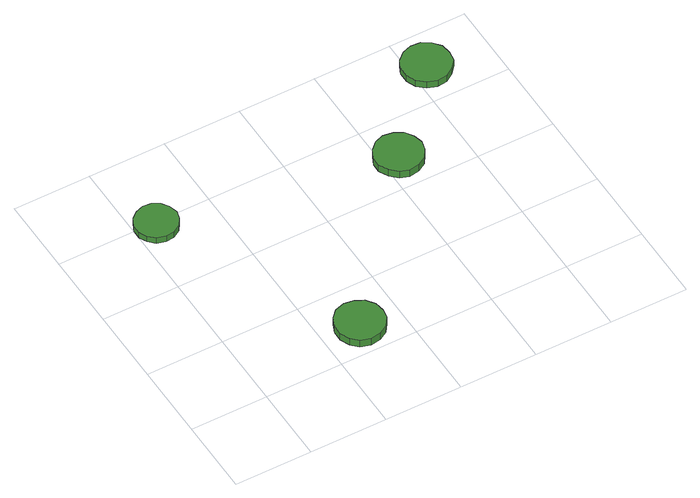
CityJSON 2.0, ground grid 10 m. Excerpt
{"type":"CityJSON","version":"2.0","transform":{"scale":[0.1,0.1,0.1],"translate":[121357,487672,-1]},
"CityObjects":{
"tree1":{"type":"SolitaryVegetationObject","attributes":{"function":"something"},"geometry":[{"type":"MultiSurface","lod":"1","boundaries":[[[0,1,2,3,4,5,6,7,8,9,10,11,12,13,14]],[[15,16,17,18,19,20,21,22,23,24,25,26,27,28,29]],[[0,29,28,1]],[[1,28,27,2]],[[2,27,26,3]],[[3,26,25,4]],[[4,25,24,5]],[[5,24,23,6]],[[6,23,22,7]],[[7,22,21,8]],[[8,21,20,9]],[[9,20,19,10]],[[10,19,18,11]],[[11,18,17,12]],[[12,17,16,13]],[[13,16,15,14]],[[14,15,29,0]]]}]},
"tree2":{"type":"SolitaryVegetationObject","attributes":{"function":"something"},"geometry":[{"type":"MultiSurface","lod":"1","boundaries":[[[30,31,32,33,34,35,36,37,38,39,40,41,42,43,44]],[[45,46,47,48,49,50,51,52,53,54,55,56,57,58,59]],[[30,59,58,31]],[[31,58,57,32]],[[32,57,56,33]],[[33,56,55,34]],[[34,55,54,35]],[[35,54,53,36]],[[36,53,52,37]],[[37,52,51,38]],[[38,51,50,39]],[[39,50,49,40]],[[40,49,48,41]],[[41,48,47,42]],[[42,47,46,43]],[[43,46,45,44]],[[44,45,59,30]]]}]},
"tree3":{"type":"SolitaryVegetationObject","attributes":{"function":"something"},"geometry":[{"type":"MultiSurface","lod":"1","boundaries":[[[60,61,62,63,64,65,66,67,68,69,70,71,72,73,74]],[[75,76,77,78,79,80,81,82,83,84,85,86,87,88,89]],[[60,89,88,61]],[[61,88,87,62]],[[62,87,86,63]],[[63,86,85,64]],[[64,85,84,65]],[[65,84,83,66]],[[66,83,82,67]],[[67,82,81,68]],[[68,81,80,69]],[[69,80,79,70]],[[70,79,78,71]],[[71,78,77,72]],[[72,77,76,73]],[[73,76,75,74]],[[74,75,89,60]]]}]},
"tree4":{"type":"SolitaryVegetationObject","attributes":{"function":"something"},"geometry":[{"type":"MultiSurface","lod":"1","boundaries":[[[90,91,92,93,94,95,96,97,98,99,100,101,102,103,104]],[[105,106,107,108,109,110,111,112,113,114,115,116,117,118,119]],[[90,119,118,91]],[[91,118,117,92]],[[92,117,116,93]],[[93,116,115,94]],[[94,115,114,95]],[[95,114,113,96]],[[96,113,112,97]],[[97,112,111,98]],[[98,111,110,99]],[[99,110,109,100]],[[100,109,108,101]],[[101,108,107,102]],[[102,107,106,103]],[[103,106,105,104]],[[104,105,119,90]]]}]}
},
"vertices":[
[54,294,18],[51,305,18],[45,314,18],[35,320,18],[24,321,18],[13,317,18],[5,310,18],[0,299,18],[0,288,18],[5,278,18],[13,270,18],[24,267,18],[35,268,18],[45,274,18],[51,283,18],[51,283,9],[45,274,9],[35,268,9],[24,267,9],[13,270,9],[5,278,9],[0,288,9],[0,299,9],[5,310,9],[13,317,9],[24,321,9],[35,320,9],[45,314,9],[51,305,9],[54,294,9],
[179,40,19],[177,53,19],[169,64,19],[158,70,19],[145,72,19],[132,68,19],[123,59,19],[118,47,19],[118,34,19],[123,22,19],[132,13,19],[145,9,19],[158,11,19],[169,17,19],[177,28,19],[177,28,8],[169,17,8],[158,11,8],[145,9,8],[132,13,8],[123,22,8],[118,34,8],[118,47,8],[123,59,8],[132,68,8],[145,72,8],[158,70,8],[169,64,8],[177,53,8],[179,40,8],
[351,244,19],[348,256,19],[341,267,19],[330,273,19],[317,275,19],[305,271,19],[296,262,19],[290,250,19],[290,238,19],[296,226,19],[305,217,19],[317,213,19],[330,215,19],[341,221,19],[348,232,19],[348,232,8],[341,221,8],[330,215,8],[317,213,8],[305,217,8],[296,226,8],[290,238,8],[290,250,8],[296,262,8],[305,271,8],[317,275,8],[330,273,8],[341,267,8],[348,256,8],[351,244,8],
[450,349,18],[448,362,18],[440,372,18],[429,379,18],[416,380,18],[404,376,18],[394,367,18],[389,356,18],[389,343,18],[394,331,18],[404,322,18],[416,318,18],[429,319,18],[440,326,18],[448,336,18],[448,336,8],[440,326,8],[429,319,8],[416,318,8],[404,322,8],[394,331,8],[389,343,8],[389,356,8],[394,367,8],[404,376,8],[416,380,8],[429,379,8],[440,372,8],[448,362,8],[450,349,8]
]}
